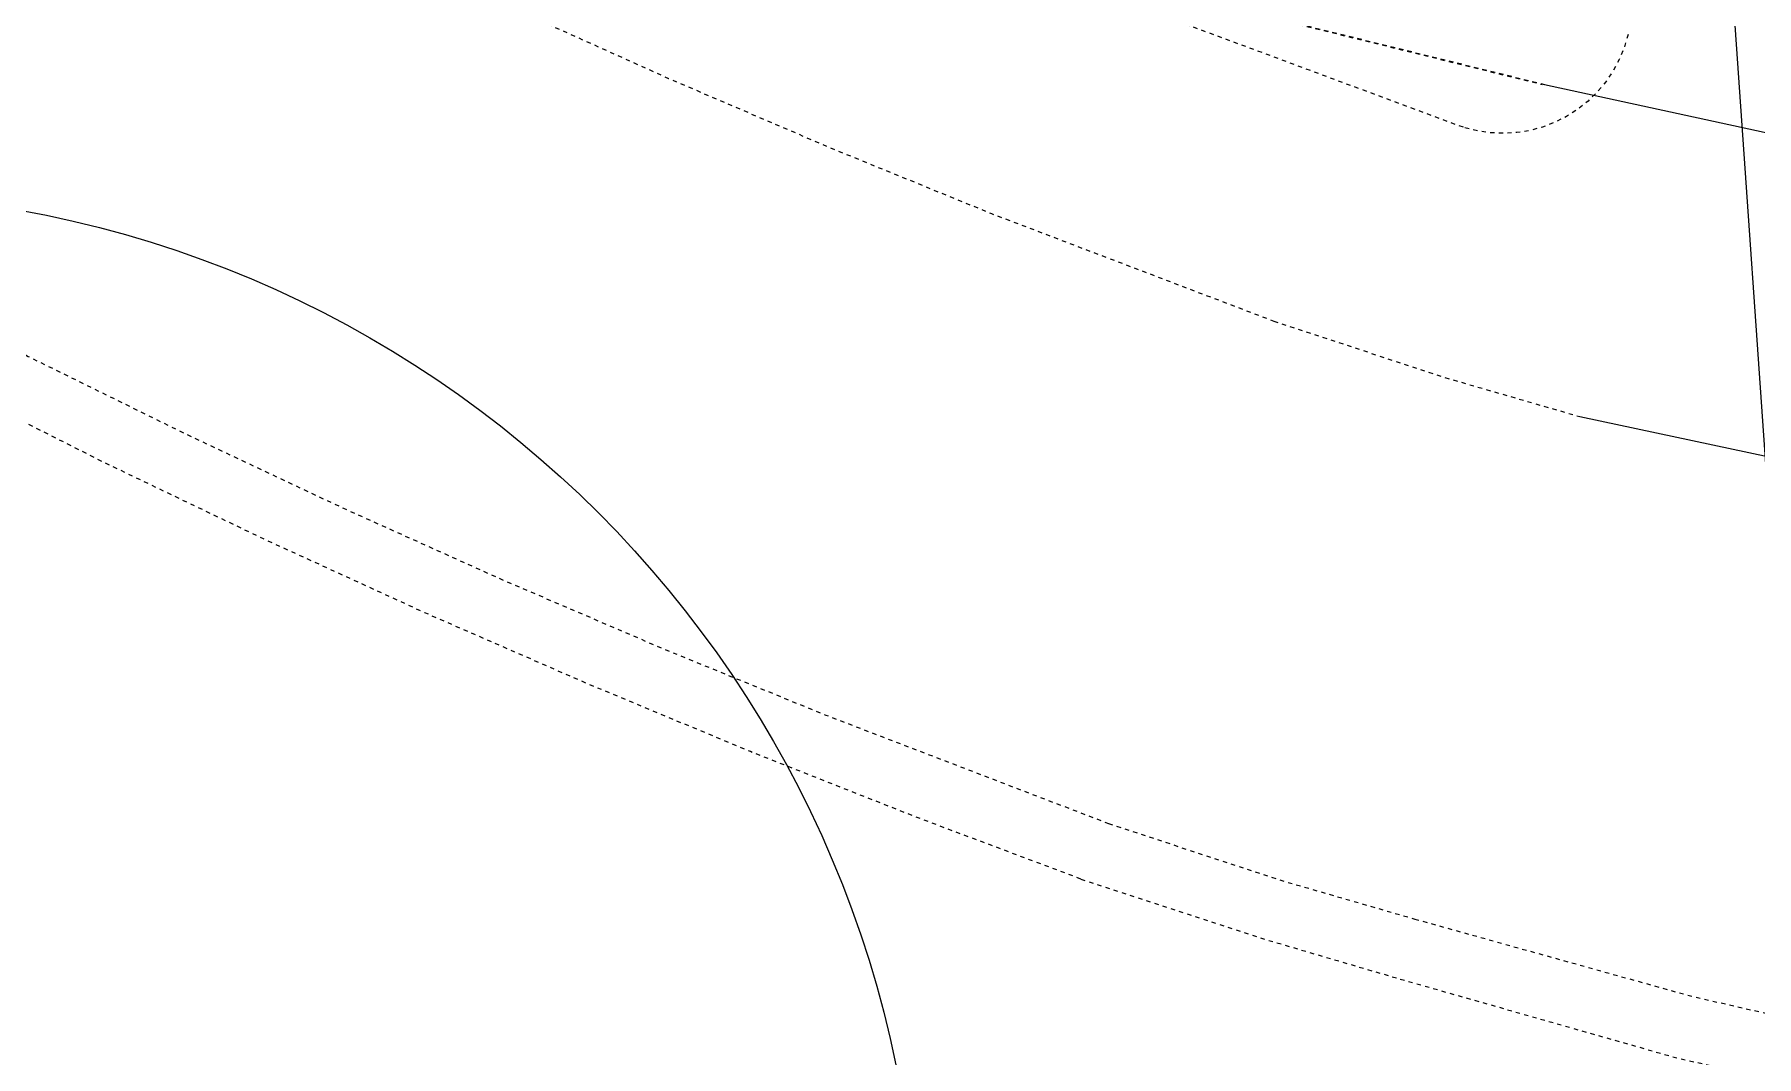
# Model space of a CAD drawing. Header units: millimetres. Extents: x 50357 to 985146, y 723188 to 1803594.
# Drawn here: x 829739.47 to 829779.57, y 820180.94 to 820204.73 of the extents above; entities that cross this region are included whole.
import ezdxf
from ezdxf.xclip import XClip

# ---------------------------------------------------------------- set-up
doc = ezdxf.new("R2010")
doc.units = ezdxf.units.MM
doc.header["$LTSCALE"] = 3
doc.header["$MEASUREMENT"] = 0
doc.linetypes.add('x-baseplan$0$DGN Style 2', pattern=[1.94727e-06, 0, -1.94727e-06])
doc.layers.get('Defpoints').update_dxf_attribs({"color": 32})
doc.layers.add('00_Xref', color=7, linetype='Continuous')
doc.layers.add('x-baseplan$0$AR-ROAD_AR_BS_MI_', color=7, linetype='Continuous', true_color=0x6d6d6d)

# ---------------------------------------------------------------- blocks, each defined once
blk = doc.blocks.new('x-baseplan')
blk.add_lwpolyline([(834550.55, 818213.81), (834557.171, 818119.106), (834549.739, 818118.586), (834547.98, 818143.75), (834547.581, 818143.722), (834547.541, 818144.296), (834539.964, 818143.766), (834540.021, 818142.96), (834532.454, 818142.451), (834523.973, 818144.32), (834526.254, 818154.672), (834539.411, 818151.675), (834539.646, 818148.322), (834547.222, 818148.851), (834547.183, 818149.408), (834547.582, 818149.436), (834542.996, 818215.041), (834543.221, 818215.057), (834550.326, 818213.794), (834550.55, 818213.81)])
at = {"layer": 'x-baseplan$0$AR-ROAD_AR_BS_MI_', "linetype": 'x-baseplan$0$DGN Style 2', "flags": 128}
for points in [[(834502.374, 818234.985), (834502.738, 818234.249), (834503.103, 818233.546), (834503.48, 818232.848), (834503.869, 818232.158), (834504.271, 818231.474), (834504.684, 818230.798), (834505.108, 818230.128), (834505.545, 818229.467), (834505.992, 818228.813), (834506.452, 818228.167), (834506.922, 818227.529), (834507.403, 818226.899), (834507.896, 818226.278), (834508.399, 818225.665), (834509.252, 818224.674), (834509.777, 818224.093), (834510.311, 818223.521), (834510.855, 818222.958), (834511.409, 818222.405), (834511.973, 818221.862), (834512.546, 818221.329), (834513.128, 818220.806), (834513.719, 818220.293), (834514.319, 818219.79), (834514.928, 818219.298), (834515.546, 818218.817), (834516.171, 818218.346), (834516.805, 818217.887), (834517.447, 818217.438), (834518.096, 818217.001), (834518.753, 818216.576), (834519.417, 818216.161), (834520.088, 818215.759), (834520.767, 818215.368), (834521.126, 818216.109), (834522.508, 818215.312), (834522.155, 818214.552), (834526.204, 818212.526), (834531.603, 818210.23), (834538.872, 818208.439)], [(834502.384, 818234.995), (834502.749, 818234.26), (834503.114, 818233.556), (834503.491, 818232.859), (834503.88, 818232.169), (834504.281, 818231.485), (834504.694, 818230.808), (834505.119, 818230.139), (834505.555, 818229.477), (834506.003, 818228.823), (834506.462, 818228.177), (834506.933, 818227.539), (834507.414, 818226.91), (834507.907, 818226.288), (834508.41, 818225.676), (834509.263, 818224.685), (834509.787, 818224.104), (834510.322, 818223.532), (834510.866, 818222.969), (834511.42, 818222.416), (834511.984, 818221.873), (834512.557, 818221.34), (834513.139, 818220.816), (834513.73, 818220.303), (834514.33, 818219.801), (834514.939, 818219.309), (834515.557, 818218.828), (834516.182, 818218.357), (834516.816, 818217.898), (834517.458, 818217.449), (834518.107, 818217.012), (834518.764, 818216.587), (834519.428, 818216.172), (834520.099, 818215.77), (834520.778, 818215.379), (834521.137, 818216.12), (834522.519, 818215.323), (834522.166, 818214.563), (834526.215, 818212.537), (834531.614, 818210.242), (834538.924, 818208.441)], [(834494.789, 818231.989), (834519.175, 818214.07), (834537.066, 818207.434)], [(834503.846, 818215.648), (834507.469, 818213.785), (834511.125, 818211.986), (834514.811, 818210.251), (834518.527, 818208.58), (834522.271, 818206.975), (834526.043, 818205.435), (834532.616, 818202.932)], [(834499.991, 818203.972), (834503.614, 818202.109), (834507.27, 818200.31), (834510.956, 818198.575), (834514.672, 818196.904), (834518.416, 818195.299), (834522.188, 818193.759), (834528.77, 818191.237)], [(834532.616, 818202.932), (834536.596, 818201.62), (834539.746, 818200.708)], [(834528.127, 818189.944), (834524.267, 818191.393), (834520.432, 818192.91), (834516.625, 818194.494), (834512.846, 818196.143), (834509.096, 818197.859), (834505.377, 818199.64), (834500, 818202.357)], [(834528.77, 818191.237), (834532.75, 818189.925), (834535.9, 818189.013)], [(834528.127, 818189.944), (834532.493, 818188.518), (834535.563, 818187.615)], [(834535.9, 818189.013), (834542.365, 818187.211), (834552.454, 818184.913), (834554.355, 818184.534), (834556.444, 818184.118), (834560.446, 818183.392), (834564.461, 818182.737), (834568.486, 818182.152), (834572.521, 818181.637), (834580.728, 818181.152)], [(834535.563, 818187.615), (834542.012, 818185.778), (834552.197, 818183.506), (834556.186, 818182.71), (834560.189, 818181.985), (834564.203, 818181.33), (834568.229, 818180.745), (834573.74, 818180.042)]]:
    blk.add_lwpolyline(points, dxfattribs=at)
at = {"layer": 'x-baseplan$0$AR-ROAD_AR_BS_MI_', "flags": 128}
for points in [[(834538.924, 818208.441), (834547.617, 818206.556), (834556.27, 818205.017), (834564.975, 818203.815), (834573.721, 818202.952), (834585.23, 818202.54)], [(834539.746, 818200.708), (834551.187, 818198.271), (834554.039, 818197.573), (834562.231, 818195.94), (834570.487, 818194.661), (834578.789, 818193.74), (834587.124, 818193.179), (834608.553, 818192.725), (834628.932, 818192.737)]]:
    blk.add_lwpolyline(points, dxfattribs=at)
at = {"layer": 'x-baseplan$0$AR-ROAD_AR_BS_MI_', "linetype": 'x-baseplan$0$DGN Style 2', "extrusion": (0, 0, -1)}
blk.add_arc((-834537.951, 818210.301), 3, 193.4408, 287.1506, dxfattribs=at)
blk = doc.blocks.new('PARCEL BOUNDARY')
at = {"layer": 'Defpoints'}
blk.add_circle((834498761, 817565962), 25415, dxfattribs=at)

msp = doc.modelspace()

# ---------------------------------------------------------------- block references
at = {"xscale": 0.001, "yscale": 0.001, "zscale": 0.001, "rotation": 359.998908534026}
msp.add_blockref('PARCEL BOUNDARY', (-4779.7039, 2625.5612, -0.0001), dxfattribs=at)
at = {"layer": '00_Xref'}
ref = msp.add_blockref('x-baseplan', (-4764.2896, 1995.1308), dxfattribs=at)
XClip(ref).set_block_clipping_path([(834202.5645048908, 818417.3256012732), (834906.7924435089, 818466.5565350093), (834956.1724833156, 817760.1956963469), (834251.9445446975, 817710.9647626108)])

doc.saveas('drawing.dxf')
